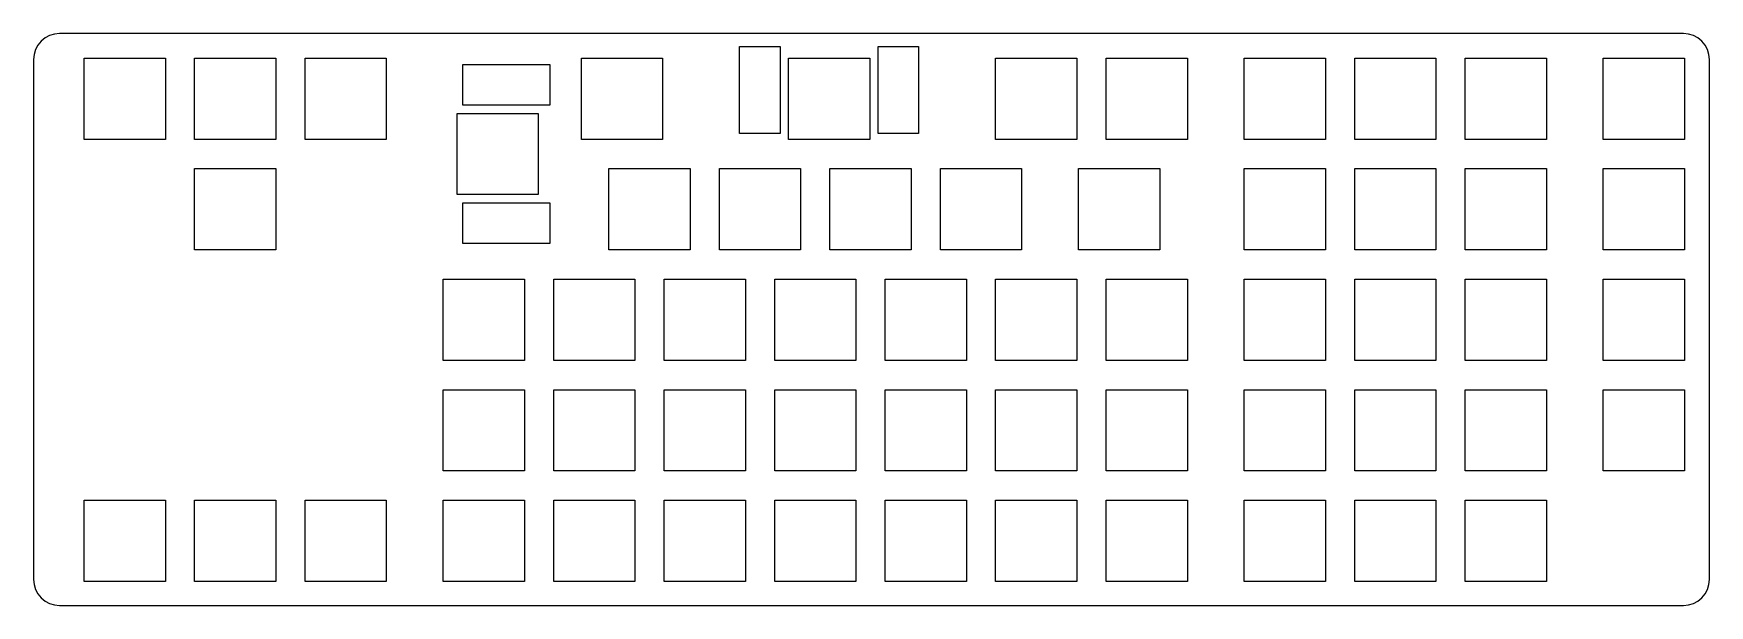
# Model space of a CAD drawing. Header units: millimetres. Extents: x -489 to -200, y 143 to 241.
import ezdxf

# ---------------------------------------------------------------- set-up
doc = ezdxf.new("R2010")
doc.units = ezdxf.units.MM
doc.layers.get('0').update_dxf_attribs({"linetype": 'CONTINUOUS'})

msp = doc.modelspace()

# ---------------------------------------------------------------- linework, layer by layer
msp.add_lwpolyline([(-200.36375, 236.67625, 0.414213562), (-204.86375, 241.17625), (-484.83875, 241.17625, 0.414213562), (-489.33875, 236.67625), (-489.33875, 147.10125, 0.414213562), (-484.83875, 142.60125), (-204.86375, 142.60125, 0.414213562), (-200.36375, 147.10125)], format="xyb", close=True)
for points in [[(-360.6005, 223.93625), (-367.6005, 223.93625), (-367.6005, 238.93625), (-360.6005, 238.93625)], [(-343.7245, 223.93625), (-343.7245, 238.93625), (-336.7245, 238.93625), (-336.7245, 223.93625)], [(-466.60625, 222.93625), (-480.60625, 222.93625), (-480.60625, 236.93625), (-466.60625, 236.93625)], [(-447.55625, 236.93625), (-447.55625, 222.93625), (-461.55625, 222.93625), (-461.55625, 236.93625)], [(-428.50625, 236.93625), (-428.50625, 222.93625), (-442.50625, 222.93625), (-442.50625, 236.93625)], [(-415.3125, 228.84925), (-415.3125, 235.84925), (-400.3125, 235.84925), (-400.3125, 228.84925)], [(-380.88125, 222.93625), (-394.88125, 222.93625), (-394.88125, 236.93625), (-380.88125, 236.93625)], [(-345.1625, 222.93625), (-359.1625, 222.93625), (-359.1625, 236.93625), (-345.1625, 236.93625)], [(-309.44375, 222.93625), (-323.44375, 222.93625), (-323.44375, 236.93625), (-309.44375, 236.93625)], [(-290.39375, 236.93625), (-290.39375, 222.93625), (-304.39375, 222.93625), (-304.39375, 236.93625)], [(-266.58125, 222.93625), (-280.58125, 222.93625), (-280.58125, 236.93625), (-266.58125, 236.93625)], [(-247.53125, 222.93625), (-261.53125, 222.93625), (-261.53125, 236.93625), (-247.53125, 236.93625)], [(-228.48125, 222.93625), (-242.48125, 222.93625), (-242.48125, 236.93625), (-228.48125, 236.93625)], [(-204.66875, 222.93625), (-218.66875, 222.93625), (-218.66875, 236.93625), (-204.66875, 236.93625)], [(-416.3125, 213.41125), (-416.3125, 227.41125), (-402.3125, 227.41125), (-402.3125, 213.41125)], [(-461.55625, 203.88625), (-461.55625, 217.88625), (-447.55625, 217.88625), (-447.55625, 203.88625)], [(-376.11875, 203.88625), (-390.11875, 203.88625), (-390.11875, 217.88625), (-376.11875, 217.88625)], [(-371.06875, 203.88625), (-371.06875, 217.88625), (-357.06875, 217.88625), (-357.06875, 203.88625)], [(-352.01875, 203.88625), (-352.01875, 217.88625), (-338.01875, 217.88625), (-338.01875, 203.88625)], [(-318.96875, 203.88625), (-332.96875, 203.88625), (-332.96875, 217.88625), (-318.96875, 217.88625)], [(-309.15625, 203.88625), (-309.15625, 217.88625), (-295.15625, 217.88625), (-295.15625, 203.88625)], [(-280.58125, 203.88625), (-280.58125, 217.88625), (-266.58125, 217.88625), (-266.58125, 203.88625)], [(-247.53125, 203.88625), (-261.53125, 203.88625), (-261.53125, 217.88625), (-247.53125, 217.88625)], [(-228.48125, 203.88625), (-242.48125, 203.88625), (-242.48125, 217.88625), (-228.48125, 217.88625)], [(-204.66875, 203.88625), (-218.66875, 203.88625), (-218.66875, 217.88625), (-204.66875, 217.88625)], [(-415.3125, 204.97325), (-415.3125, 211.97325), (-400.3125, 211.97325), (-400.3125, 204.97325)], [(-404.69375, 184.83625), (-418.69375, 184.83625), (-418.69375, 198.83625), (-404.69375, 198.83625)], [(-399.64375, 184.83625), (-399.64375, 198.83625), (-385.64375, 198.83625), (-385.64375, 184.83625)], [(-366.59375, 198.83625), (-366.59375, 184.83625), (-380.59375, 184.83625), (-380.59375, 198.83625)], [(-347.54375, 198.83625), (-347.54375, 184.83625), (-361.54375, 184.83625), (-361.54375, 198.83625)], [(-328.49375, 198.83625), (-328.49375, 184.83625), (-342.49375, 184.83625), (-342.49375, 198.83625)], [(-309.44375, 184.83625), (-323.44375, 184.83625), (-323.44375, 198.83625), (-309.44375, 198.83625)], [(-304.39375, 184.83625), (-304.39375, 198.83625), (-290.39375, 198.83625), (-290.39375, 184.83625)], [(-266.58125, 184.83625), (-280.58125, 184.83625), (-280.58125, 198.83625), (-266.58125, 198.83625)], [(-247.53125, 184.83625), (-261.53125, 184.83625), (-261.53125, 198.83625), (-247.53125, 198.83625)], [(-242.48125, 184.83625), (-242.48125, 198.83625), (-228.48125, 198.83625), (-228.48125, 184.83625)], [(-204.66875, 184.83625), (-218.66875, 184.83625), (-218.66875, 198.83625), (-204.66875, 198.83625)], [(-418.69375, 165.78625), (-418.69375, 179.78625), (-404.69375, 179.78625), (-404.69375, 165.78625)], [(-385.64375, 179.78625), (-385.64375, 165.78625), (-399.64375, 165.78625), (-399.64375, 179.78625)], [(-366.59375, 165.78625), (-380.59375, 165.78625), (-380.59375, 179.78625), (-366.59375, 179.78625)], [(-347.54375, 165.78625), (-361.54375, 165.78625), (-361.54375, 179.78625), (-347.54375, 179.78625)], [(-328.49375, 165.78625), (-342.49375, 165.78625), (-342.49375, 179.78625), (-328.49375, 179.78625)], [(-309.44375, 165.78625), (-323.44375, 165.78625), (-323.44375, 179.78625), (-309.44375, 179.78625)], [(-290.39375, 165.78625), (-304.39375, 165.78625), (-304.39375, 179.78625), (-290.39375, 179.78625)], [(-266.58125, 165.78625), (-280.58125, 165.78625), (-280.58125, 179.78625), (-266.58125, 179.78625)], [(-247.53125, 165.78625), (-261.53125, 165.78625), (-261.53125, 179.78625), (-247.53125, 179.78625)], [(-228.48125, 165.78625), (-242.48125, 165.78625), (-242.48125, 179.78625), (-228.48125, 179.78625)], [(-218.66875, 165.78625), (-218.66875, 179.78625), (-204.66875, 179.78625), (-204.66875, 165.78625)], [(-466.60625, 146.73625), (-480.60625, 146.73625), (-480.60625, 160.73625), (-466.60625, 160.73625)], [(-447.55625, 160.73625), (-447.55625, 146.73625), (-461.55625, 146.73625), (-461.55625, 160.73625)], [(-442.50625, 146.73625), (-442.50625, 160.73625), (-428.50625, 160.73625), (-428.50625, 146.73625)], [(-404.69375, 146.73625), (-418.69375, 146.73625), (-418.69375, 160.73625), (-404.69375, 160.73625)], [(-385.64375, 146.73625), (-399.64375, 146.73625), (-399.64375, 160.73625), (-385.64375, 160.73625)], [(-366.59375, 146.73625), (-380.59375, 146.73625), (-380.59375, 160.73625), (-366.59375, 160.73625)], [(-347.54375, 146.73625), (-361.54375, 146.73625), (-361.54375, 160.73625), (-347.54375, 160.73625)], [(-342.49375, 146.73625), (-342.49375, 160.73625), (-328.49375, 160.73625), (-328.49375, 146.73625)], [(-323.44375, 146.73625), (-323.44375, 160.73625), (-309.44375, 160.73625), (-309.44375, 146.73625)], [(-290.39375, 146.73625), (-304.39375, 146.73625), (-304.39375, 160.73625), (-290.39375, 160.73625)], [(-266.58125, 146.73625), (-280.58125, 146.73625), (-280.58125, 160.73625), (-266.58125, 160.73625)], [(-261.53125, 146.73625), (-261.53125, 160.73625), (-247.53125, 160.73625), (-247.53125, 146.73625)], [(-228.48125, 146.73625), (-242.48125, 146.73625), (-242.48125, 160.73625), (-228.48125, 160.73625)]]:
    msp.add_lwpolyline(points, close=True)

doc.saveas('drawing.dxf')
